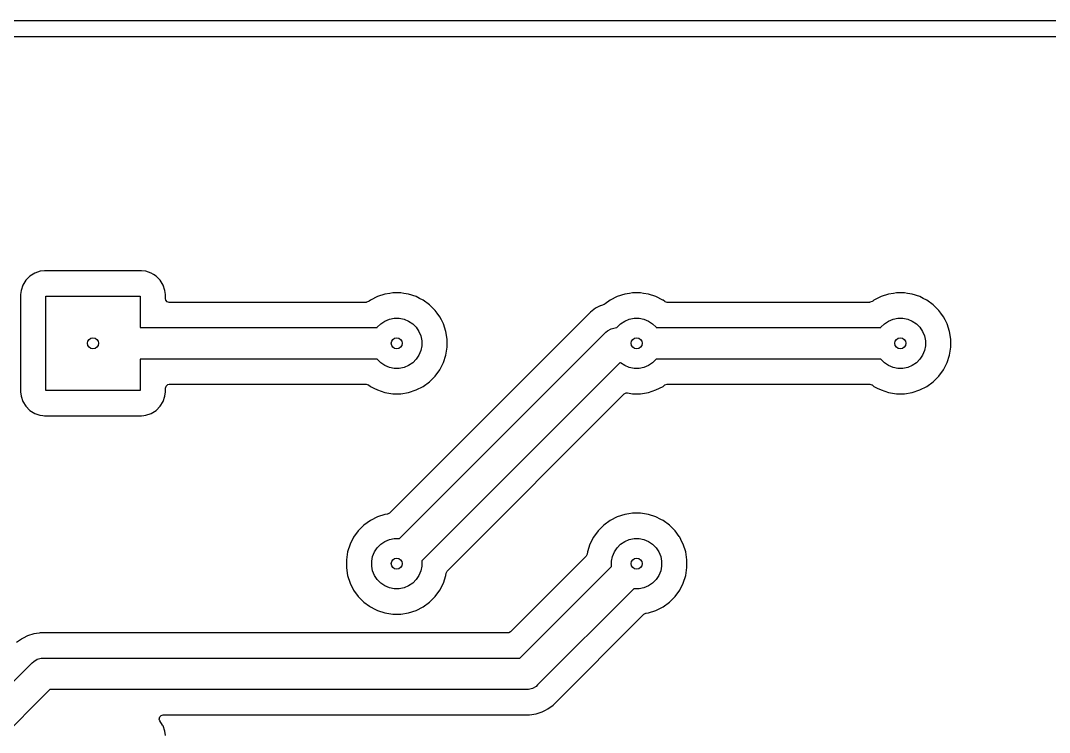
# Model space of a CAD drawing. Extents: x 20 to 124, y -124 to -20.
# Drawn here: x 37.24 to 69.93, y -42.61 to -20 of the extents above; entities that cross this region are included whole.
import ezdxf

# ---------------------------------------------------------------- set-up
doc = ezdxf.new("R2010")
doc.units = 0
doc.layers.add('BLACK', color=7, linetype='CONTINUOUS')
doc.layers.add('WHITE', color=7, linetype='CONTINUOUS')

msp = doc.modelspace()

# ---------------------------------------------------------------- linework, layer by layer
at = {"layer": 'BLACK', "linetype": 'CONTINUOUS'}
for p, q in [((20.6245, -20.5005), (123.3755, -20.5005)), ((37.690476, -28.024211), (37.537737, -28.120184)), ((37.860745, -27.964631), (37.690476, -28.024211)), ((37.86075, -27.96463), (37.860745, -27.964631)), ((37.995039, -27.9495), (37.86075, -27.96463)), ((37.995046, -27.9495), (37.995039, -27.9495)), ((41.084954, -27.9495), (37.995046, -27.9495)), ((41.08496, -27.9495), (41.084954, -27.9495)), ((41.219249, -27.96463), (41.08496, -27.9495)), ((41.219254, -27.964631), (41.219249, -27.96463)), ((41.389523, -28.024211), (41.219254, -27.964631)), ((41.457482, -28.066913), (41.389523, -28.024211)), ((41.542262, -28.120184), (41.457482, -28.066913)), ((37.314211, -28.400476), (37.254631, -28.570745)), ((37.410184, -28.247737), (37.314211, -28.400476)), ((37.537737, -28.120184), (37.410184, -28.247737)), ((41.669816, -28.247738), (41.542262, -28.120184)), ((41.765789, -28.400478), (41.669816, -28.247738)), ((41.825368, -28.570745), (41.765789, -28.400478)), ((37.25463, -28.57075), (37.2395, -28.705039)), ((37.2395, -28.705039), (37.2395, -31.79496)), ((37.254631, -28.570745), (37.25463, -28.57075)), ((38.04, -31.75), (38.04, -28.75)), ((38.04, -28.75), (41.04, -28.75)), ((41.04, -28.75), (41.04, -29.75)), ((41.825369, -28.57075), (41.825368, -28.570745)), ((41.840499, -28.705039), (41.825369, -28.57075)), ((41.8405, -28.705043), (41.840499, -28.705039)), ((41.8405, -28.8255), (41.8405, -28.705043)), ((48.815214, -28.68891), (48.575616, -28.76676)), ((48.968076, -28.664699), (48.815214, -28.68891)), ((49.064038, -28.6495), (48.968076, -28.664699)), ((49.315962, -28.6495), (49.064038, -28.6495)), ((49.41193, -28.6647), (49.315962, -28.6495)), ((49.564785, -28.68891), (49.41193, -28.6647)), ((49.804383, -28.76676), (49.564785, -28.68891)), ((56.435214, -28.68891), (56.195616, -28.76676)), ((56.588076, -28.664699), (56.435214, -28.68891)), ((56.684038, -28.6495), (56.588076, -28.664699)), ((56.935962, -28.6495), (56.684038, -28.6495)), ((57.03193, -28.6647), (56.935962, -28.6495)), ((57.184785, -28.68891), (57.03193, -28.6647)), ((57.424383, -28.76676), (57.184785, -28.68891)), ((64.815214, -28.68891), (64.575616, -28.76676)), ((64.968076, -28.664699), (64.815214, -28.68891)), ((65.064038, -28.6495), (64.968076, -28.664699)), ((65.315962, -28.6495), (65.064038, -28.6495)), ((65.41193, -28.6647), (65.315962, -28.6495)), ((65.564785, -28.68891), (65.41193, -28.6647)), ((65.804383, -28.76676), (65.564785, -28.68891)), ((41.851706, -28.877011), (41.8405, -28.8255)), ((41.897461, -28.929815), (41.851706, -28.877011)), ((41.9645, -28.9495), (41.897461, -28.929815)), ((48.216762, -28.9495), (41.9645, -28.9495)), ((48.223842, -28.949298), (48.216762, -28.9495)), ((48.289646, -28.925818), (48.223842, -28.949298)), ((48.312801, -28.908995), (48.289646, -28.925818)), ((48.351154, -28.88113), (48.312801, -28.908995)), ((48.575616, -28.76676), (48.351154, -28.88113)), ((49.913418, -28.822317), (49.804383, -28.76676)), ((50.028845, -28.88113), (49.913418, -28.822317)), ((50.028847, -28.881131), (50.028845, -28.88113)), ((50.028848, -28.881132), (50.028847, -28.881131)), ((50.232649, -29.029201), (50.028848, -28.881132)), ((50.232654, -29.029205), (50.232649, -29.029201)), ((50.410794, -29.207345), (50.232654, -29.029205)), ((55.65547, -29.062772), (55.508387, -29.137714)), ((55.661464, -29.059718), (55.65547, -29.062771)), ((55.65547, -29.062771), (55.65547, -29.062772)), ((55.690781, -29.04478), (55.661464, -29.059718)), ((55.774677, -29.017519), (55.690781, -29.04478)), ((55.777522, -29.01644), (55.774677, -29.017519)), ((55.806399, -29.000831), (55.777522, -29.01644)), ((55.971155, -28.881129), (55.806399, -29.000831)), ((56.195616, -28.76676), (55.971155, -28.881129)), ((57.640761, -28.877011), (57.424383, -28.76676)), ((57.648845, -28.88113), (57.640761, -28.877011)), ((57.710362, -28.925824), (57.648845, -28.88113)), ((57.716199, -28.929815), (57.710362, -28.925824)), ((57.783238, -28.9495), (57.716199, -28.929815)), ((64.216762, -28.9495), (57.783238, -28.9495)), ((64.223842, -28.949298), (64.216762, -28.9495)), ((64.289646, -28.925818), (64.223842, -28.949298)), ((64.312801, -28.908995), (64.289646, -28.925818)), ((64.351154, -28.88113), (64.312801, -28.908995)), ((64.575616, -28.76676), (64.351154, -28.88113)), ((65.913418, -28.822317), (65.804383, -28.76676)), ((66.028845, -28.88113), (65.913418, -28.822317)), ((66.028847, -28.881131), (66.028845, -28.88113)), ((66.028848, -28.881132), (66.028847, -28.881131)), ((66.232649, -29.029201), (66.028848, -28.881132)), ((66.232654, -29.029205), (66.232649, -29.029201)), ((66.410794, -29.207345), (66.232654, -29.029205)), ((55.342778, -29.258036), (48.95859, -35.642223)), ((50.410798, -29.20735), (50.410794, -29.207345)), ((50.475239, -29.296046), (50.410798, -29.20735)), ((50.55887, -29.411155), (50.475239, -29.296046)), ((50.608693, -29.508939), (50.55887, -29.411155)), ((55.508384, -29.137716), (55.342778, -29.258036)), ((55.508387, -29.137714), (55.508384, -29.137716)), ((66.410798, -29.20735), (66.410794, -29.207345)), ((66.475239, -29.296046), (66.410798, -29.20735)), ((66.55887, -29.411155), (66.475239, -29.296046)), ((66.608693, -29.508939), (66.55887, -29.411155)), ((48.566571, -29.75), (48.571592, -29.742485)), ((48.571592, -29.742485), (48.682485, -29.631592)), ((48.682485, -29.631592), (48.812883, -29.544463)), ((48.812883, -29.544463), (48.957772, -29.484448)), ((48.957772, -29.484448), (49.111586, -29.453852)), ((49.111586, -29.453852), (49.268414, -29.453852)), ((49.268414, -29.453852), (49.422228, -29.484448)), ((49.422228, -29.484448), (49.567117, -29.544463)), ((49.567117, -29.544463), (49.697515, -29.631592)), ((49.697515, -29.631592), (49.808408, -29.742485)), ((49.808408, -29.742485), (49.895537, -29.872883)), ((50.673239, -29.635616), (50.608693, -29.508939)), ((50.673239, -29.635618), (50.673239, -29.635616)), ((50.673241, -29.635621), (50.673239, -29.635618)), ((50.75109, -29.875215), (50.673241, -29.635621)), ((56.186413, -29.750235), (56.191592, -29.742485)), ((56.191592, -29.742485), (56.302485, -29.631592)), ((56.302485, -29.631592), (56.432883, -29.544463)), ((56.432883, -29.544463), (56.577772, -29.484448)), ((56.577772, -29.484448), (56.731586, -29.453852)), ((56.731586, -29.453852), (56.888414, -29.453852)), ((56.888414, -29.453852), (57.042228, -29.484448)), ((57.042228, -29.484448), (57.187117, -29.544463)), ((57.187117, -29.544463), (57.317515, -29.631592)), ((57.317515, -29.631592), (57.428408, -29.742485)), ((57.428408, -29.742485), (57.433429, -29.75)), ((64.566571, -29.75), (64.571592, -29.742485)), ((64.571592, -29.742485), (64.682485, -29.631592)), ((64.682485, -29.631592), (64.812883, -29.544463)), ((64.812883, -29.544463), (64.957772, -29.484448)), ((64.957772, -29.484448), (65.111586, -29.453852)), ((65.111586, -29.453852), (65.268414, -29.453852)), ((65.268414, -29.453852), (65.422228, -29.484448)), ((65.422228, -29.484448), (65.567117, -29.544463)), ((65.567117, -29.544463), (65.697515, -29.631592)), ((65.697515, -29.631592), (65.808408, -29.742485)), ((65.808408, -29.742485), (65.895537, -29.872883)), ((66.673239, -29.635616), (66.608693, -29.508939)), ((66.673239, -29.635618), (66.673239, -29.635616)), ((66.673241, -29.635621), (66.673239, -29.635618)), ((66.75109, -29.875215), (66.673241, -29.635621)), ((41.04, -29.75), (48.566571, -29.75)), ((49.277278, -36.455615), (55.836447, -29.896447)), ((49.895537, -29.872883), (49.955552, -30.017772)), ((49.955552, -30.017772), (49.986148, -30.171586)), ((50.7905, -30.124038), (50.75109, -29.875215)), ((55.836447, -29.896447), (55.885603, -29.853338)), ((55.885603, -29.853338), (55.885619, -29.853323)), ((55.885619, -29.853323), (55.998658, -29.78806)), ((55.998658, -29.78806), (56.124737, -29.754277)), ((56.124737, -29.754277), (56.124752, -29.754277)), ((56.124752, -29.754277), (56.186413, -29.750235)), ((57.433429, -29.75), (64.566571, -29.75)), ((65.895537, -29.872883), (65.955552, -30.017772)), ((65.955552, -30.017772), (65.986148, -30.171586)), ((66.7905, -30.124038), (66.75109, -29.875215)), ((49.986148, -30.328414), (49.955552, -30.482228)), ((49.986148, -30.171586), (49.986148, -30.328414)), ((50.75109, -30.624785), (50.7905, -30.375962)), ((50.7905, -30.375962), (50.7905, -30.124038)), ((65.986148, -30.328414), (65.955552, -30.482228)), ((65.986148, -30.171586), (65.986148, -30.328414)), ((66.75109, -30.624785), (66.7905, -30.375962)), ((66.7905, -30.375962), (66.7905, -30.124038)), ((49.895537, -30.627117), (49.808408, -30.757515)), ((49.955552, -30.482228), (49.895537, -30.627117)), ((50.673241, -30.864379), (50.75109, -30.624785)), ((65.895537, -30.627117), (65.808408, -30.757515)), ((65.955552, -30.482228), (65.895537, -30.627117)), ((66.673241, -30.864379), (66.75109, -30.624785)), ((48.566571, -30.75), (41.04, -30.75)), ((41.04, -30.75), (41.04, -31.75)), ((48.571592, -30.757515), (48.566571, -30.75)), ((48.682485, -30.868408), (48.571592, -30.757515)), ((48.812883, -30.955537), (48.682485, -30.868408)), ((48.957772, -31.015552), (48.812883, -30.955537)), ((49.111586, -31.046148), (48.957772, -31.015552)), ((49.268414, -31.046148), (49.111586, -31.046148)), ((49.422228, -31.015552), (49.268414, -31.046148)), ((49.567117, -30.955537), (49.422228, -31.015552)), ((49.697515, -30.868408), (49.567117, -30.955537)), ((49.808408, -30.757515), (49.697515, -30.868408)), ((56.290591, -30.856514), (49.984384, -37.162721)), ((50.55887, -31.088845), (50.673241, -30.864379)), ((56.302485, -30.868408), (56.290591, -30.856514)), ((56.432883, -30.955537), (56.302485, -30.868408)), ((56.577772, -31.015552), (56.432883, -30.955537)), ((56.731586, -31.046148), (56.577772, -31.015552)), ((56.888414, -31.046148), (56.731586, -31.046148)), ((57.042228, -31.015552), (56.888414, -31.046148)), ((57.187117, -30.955537), (57.042228, -31.015552)), ((57.317515, -30.868408), (57.187117, -30.955537)), ((57.428408, -30.757515), (57.317515, -30.868408)), ((57.433429, -30.75), (57.428408, -30.757515)), ((64.566571, -30.75), (57.433429, -30.75)), ((64.571592, -30.757515), (64.566571, -30.75)), ((64.682485, -30.868408), (64.571592, -30.757515)), ((64.812883, -30.955537), (64.682485, -30.868408)), ((64.957772, -31.015552), (64.812883, -30.955537)), ((65.111586, -31.046148), (64.957772, -31.015552)), ((65.268414, -31.046148), (65.111586, -31.046148)), ((65.422228, -31.015552), (65.268414, -31.046148)), ((65.567117, -30.955537), (65.422228, -31.015552)), ((65.697515, -30.868408), (65.567117, -30.955537)), ((65.808408, -30.757515), (65.697515, -30.868408)), ((66.55887, -31.088845), (66.673241, -30.864379)), ((50.232656, -31.470793), (50.410793, -31.292656)), ((50.410793, -31.292656), (50.55887, -31.088845)), ((66.232656, -31.470793), (66.410793, -31.292656)), ((66.410793, -31.292656), (66.55887, -31.088845)), ((41.8405, -31.6745), (41.860185, -31.607461)), ((41.8405, -31.794954), (41.8405, -31.6745)), ((41.860185, -31.607461), (41.912989, -31.561706)), ((41.912989, -31.561706), (41.9645, -31.5505)), ((41.9645, -31.5505), (48.216762, -31.5505)), ((48.216762, -31.5505), (48.283801, -31.570185)), ((48.283801, -31.570185), (48.289637, -31.574175)), ((48.289637, -31.574175), (48.351155, -31.61887)), ((48.351155, -31.61887), (48.457206, -31.672905)), ((48.457206, -31.672905), (48.575616, -31.733239)), ((49.804379, -31.733241), (50.028845, -31.61887)), ((50.028845, -31.61887), (50.232656, -31.470793)), ((57.424379, -31.733241), (57.648845, -31.61887)), ((57.648845, -31.61887), (57.710353, -31.574181)), ((57.710353, -31.574181), (57.776158, -31.550702)), ((57.776158, -31.550702), (57.783238, -31.5505)), ((57.783238, -31.5505), (64.216762, -31.5505)), ((64.216762, -31.5505), (64.283801, -31.570185)), ((64.283801, -31.570185), (64.289637, -31.574175)), ((64.289637, -31.574175), (64.351155, -31.61887)), ((64.351155, -31.61887), (64.457206, -31.672905)), ((64.457206, -31.672905), (64.575616, -31.733239)), ((65.804379, -31.733241), (66.028845, -31.61887)), ((66.028845, -31.61887), (66.232656, -31.470793)), ((37.2395, -31.79496), (37.25463, -31.929249)), ((37.25463, -31.929249), (37.254631, -31.929254)), ((37.254631, -31.929254), (37.314211, -32.099523)), ((41.04, -31.75), (38.04, -31.75)), ((41.765789, -32.099522), (41.825368, -31.929255)), ((41.825368, -31.929255), (41.8405, -31.794954)), ((48.575616, -31.733239), (48.575618, -31.733239)), ((48.575618, -31.733239), (48.575621, -31.733241)), ((48.575621, -31.733241), (48.815215, -31.81109)), ((48.815215, -31.81109), (49.064038, -31.8505)), ((49.064038, -31.8505), (49.064039, -31.8505)), ((49.064039, -31.8505), (49.315961, -31.8505)), ((49.315961, -31.8505), (49.315962, -31.8505)), ((49.315962, -31.8505), (49.564785, -31.81109)), ((49.564785, -31.81109), (49.804379, -31.733241)), ((50.797757, -37.481426), (56.418925, -31.860258)), ((56.418925, -31.860258), (56.480246, -31.826775)), ((56.480246, -31.826775), (56.525997, -31.825468)), ((56.525997, -31.825468), (56.684038, -31.8505)), ((56.684038, -31.8505), (56.68404, -31.8505)), ((56.68404, -31.8505), (56.935961, -31.8505)), ((56.935961, -31.8505), (56.935962, -31.8505)), ((56.935962, -31.8505), (57.184785, -31.81109)), ((57.184785, -31.81109), (57.424379, -31.733241)), ((64.575616, -31.733239), (64.575618, -31.733239)), ((64.575618, -31.733239), (64.575621, -31.733241)), ((64.575621, -31.733241), (64.815215, -31.81109)), ((64.815215, -31.81109), (65.064038, -31.8505)), ((65.064038, -31.8505), (65.064039, -31.8505)), ((65.064039, -31.8505), (65.315961, -31.8505)), ((65.315961, -31.8505), (65.315962, -31.8505)), ((65.315962, -31.8505), (65.564785, -31.81109)), ((65.564785, -31.81109), (65.804379, -31.733241)), ((37.314211, -32.099523), (37.410184, -32.252262)), ((37.410184, -32.252262), (37.537738, -32.379816)), ((41.542262, -32.379816), (41.669816, -32.252262)), ((41.669816, -32.252262), (41.765789, -32.099522)), ((37.537738, -32.379816), (37.690478, -32.475789)), ((37.690478, -32.475789), (37.847779, -32.530831)), ((37.847779, -32.530831), (37.860745, -32.535368)), ((37.860745, -32.535368), (37.86075, -32.535369)), ((37.86075, -32.535369), (37.951246, -32.545565)), ((37.951246, -32.545565), (37.99504, -32.550499)), ((37.99504, -32.550499), (37.995043, -32.5505)), ((37.995043, -32.5505), (37.995046, -32.5505)), ((37.995046, -32.5505), (41.084957, -32.5505)), ((41.084957, -32.5505), (41.084958, -32.550499)), ((41.084958, -32.550499), (41.152104, -32.542934)), ((41.152104, -32.542934), (41.219249, -32.535369)), ((41.219249, -32.535369), (41.219252, -32.535368)), ((41.219252, -32.535368), (41.219255, -32.535368)), ((41.219255, -32.535368), (41.389522, -32.475789)), ((41.389522, -32.475789), (41.542262, -32.379816)), ((48.351151, -35.881132), (48.14735, -36.029201)), ((48.575618, -35.76676), (48.351151, -35.881132)), ((48.815217, -35.688909), (48.575618, -35.76676)), ((48.890309, -35.677015), (48.815217, -35.688909)), ((48.897267, -35.675708), (48.890309, -35.677015)), ((48.95859, -35.642223), (48.897267, -35.675708)), ((55.971151, -35.881132), (55.76735, -36.029201)), ((56.195616, -35.76676), (55.971151, -35.881132)), ((56.435214, -35.68891), (56.195616, -35.76676)), ((56.559626, -35.669205), (56.435214, -35.68891)), ((56.684038, -35.6495), (56.559626, -35.669205)), ((56.935962, -35.6495), (56.684038, -35.6495)), ((57.184779, -35.688909), (56.935962, -35.6495)), ((57.184785, -35.68891), (57.184779, -35.688909)), ((57.424383, -35.76676), (57.184785, -35.68891)), ((57.578747, -35.845413), (57.424383, -35.76676)), ((57.648845, -35.88113), (57.578747, -35.845413)), ((57.648847, -35.881131), (57.648845, -35.88113)), ((57.648848, -35.881132), (57.648847, -35.881131)), ((57.852649, -36.029201), (57.648848, -35.881132)), ((47.969201, -36.20735), (47.821132, -36.411151)), ((47.969205, -36.207345), (47.969201, -36.20735)), ((48.147345, -36.029205), (47.969205, -36.207345)), ((48.14735, -36.029201), (48.147345, -36.029205)), ((55.589201, -36.20735), (55.441132, -36.411151)), ((55.589205, -36.207345), (55.589201, -36.20735)), ((55.767345, -36.029205), (55.589205, -36.207345)), ((55.76735, -36.029201), (55.767345, -36.029205)), ((57.852654, -36.029205), (57.852649, -36.029201)), ((58.030794, -36.207345), (57.852654, -36.029205)), ((58.030798, -36.20735), (58.030794, -36.207345)), ((58.159952, -36.385117), (58.030798, -36.20735)), ((47.821132, -36.411151), (47.70676, -36.635616)), ((48.682485, -36.631592), (48.812883, -36.544463)), ((48.812883, -36.544463), (48.957772, -36.484448)), ((48.957772, -36.484448), (49.111586, -36.453852)), ((49.111586, -36.453852), (49.268414, -36.453852)), ((49.268414, -36.453852), (49.277278, -36.455615)), ((55.441132, -36.411151), (55.32676, -36.635618)), ((56.302485, -36.631592), (56.432883, -36.544463)), ((56.432883, -36.544463), (56.577772, -36.484448)), ((56.577772, -36.484448), (56.731586, -36.453852)), ((56.731586, -36.453852), (56.888414, -36.453852)), ((56.888414, -36.453852), (57.042228, -36.484448)), ((57.042228, -36.484448), (57.187117, -36.544463)), ((57.187117, -36.544463), (57.317515, -36.631592)), ((58.17887, -36.411155), (58.159952, -36.385117)), ((58.251747, -36.554184), (58.17887, -36.411155)), ((58.293239, -36.635616), (58.251747, -36.554184)), ((47.62891, -36.875215), (47.5895, -37.124038)), ((47.70676, -36.635616), (47.62891, -36.875214)), ((47.62891, -36.875214), (47.62891, -36.875215)), ((48.424448, -37.017772), (48.484463, -36.872883)), ((48.484463, -36.872883), (48.571592, -36.742485)), ((48.571592, -36.742485), (48.682485, -36.631592)), ((55.248909, -36.875217), (55.237015, -36.950309)), ((55.32676, -36.635618), (55.248909, -36.875217)), ((56.044448, -37.017772), (56.104463, -36.872883)), ((56.104463, -36.872883), (56.191592, -36.742485)), ((56.191592, -36.742485), (56.302485, -36.631592)), ((57.317515, -36.631592), (57.428408, -36.742485)), ((57.428408, -36.742485), (57.515537, -36.872883)), ((57.515537, -36.872883), (57.575552, -37.017772)), ((58.293239, -36.635618), (58.293239, -36.635616)), ((58.293241, -36.635621), (58.293239, -36.635618)), ((58.37109, -36.875215), (58.293241, -36.635621)), ((58.4105, -37.124038), (58.37109, -36.875215)), ((47.5895, -37.124038), (47.5895, -37.375962)), ((48.393852, -37.171586), (48.424448, -37.017772)), ((48.393852, -37.328414), (48.393852, -37.171586)), ((49.984384, -37.162721), (49.986148, -37.171586)), ((49.986148, -37.171586), (49.986148, -37.328414)), ((55.202223, -37.01859), (52.807634, -39.413181)), ((55.207085, -37.013443), (55.202223, -37.01859)), ((55.237015, -36.950309), (55.207085, -37.013443)), ((56.013852, -37.171586), (56.044448, -37.017772)), ((56.013852, -37.328414), (56.013852, -37.171586)), ((57.575552, -37.017772), (57.606148, -37.171586)), ((57.606148, -37.171586), (57.606148, -37.328414)), ((58.4105, -37.375962), (58.4105, -37.124038)), ((47.5895, -37.375962), (47.617016, -37.549692)), ((47.617016, -37.549692), (47.62891, -37.624785)), ((48.424448, -37.482228), (48.393852, -37.328414)), ((48.484463, -37.627117), (48.424448, -37.482228)), ((49.955552, -37.482228), (49.895537, -37.627117)), ((49.986148, -37.328414), (49.955552, -37.482228)), ((50.75109, -37.624785), (50.762984, -37.549687)), ((50.762984, -37.549687), (50.792911, -37.486557)), ((50.792911, -37.486557), (50.797757, -37.481426)), ((53.102894, -40.25), (56.015615, -37.337277)), ((56.015615, -37.337277), (56.013852, -37.328414)), ((57.575552, -37.482228), (57.515537, -37.627117)), ((57.606148, -37.328414), (57.575552, -37.482228)), ((58.37109, -37.624785), (58.4105, -37.375962)), ((47.62891, -37.624785), (47.70676, -37.864383)), ((47.70676, -37.864383), (47.821132, -38.088848)), ((48.571592, -37.757515), (48.484463, -37.627117)), ((48.682485, -37.868408), (48.571592, -37.757515)), ((48.812883, -37.955537), (48.682485, -37.868408)), ((49.697515, -37.868408), (49.567117, -37.955537)), ((49.808408, -37.757515), (49.697515, -37.868408)), ((49.895537, -37.627117), (49.808408, -37.757515)), ((50.55887, -38.088845), (50.673241, -37.864379)), ((50.673241, -37.864379), (50.75109, -37.624785)), ((57.317515, -37.868408), (57.187117, -37.955537)), ((57.428408, -37.757515), (57.317515, -37.868408)), ((57.515537, -37.627117), (57.428408, -37.757515)), ((58.17887, -38.088845), (58.293241, -37.864379)), ((58.293241, -37.864379), (58.37109, -37.624785)), ((47.821132, -38.088848), (47.969201, -38.292649)), ((48.957772, -38.015552), (48.812883, -37.955537)), ((49.111586, -38.046148), (48.957772, -38.015552)), ((49.268414, -38.046148), (49.111586, -38.046148)), ((49.422228, -38.015552), (49.268414, -38.046148)), ((49.567117, -37.955537), (49.422228, -38.015552)), ((50.410793, -38.292656), (50.55887, -38.088845)), ((56.722722, -38.044384), (53.663553, -41.103553)), ((56.731586, -38.046148), (56.722722, -38.044384)), ((56.888414, -38.046148), (56.731586, -38.046148)), ((57.042228, -38.015552), (56.888414, -38.046148)), ((57.187117, -37.955537), (57.042228, -38.015552)), ((58.030793, -38.292656), (58.17887, -38.088845)), ((47.969201, -38.292649), (47.969205, -38.292654)), ((47.969205, -38.292654), (48.147345, -38.470794)), ((48.147345, -38.470794), (48.14735, -38.470798)), ((48.14735, -38.470798), (48.325117, -38.599952)), ((50.028845, -38.61887), (50.232656, -38.470793)), ((50.232656, -38.470793), (50.410793, -38.292656)), ((57.648845, -38.61887), (57.852656, -38.470793)), ((57.852656, -38.470793), (58.030793, -38.292656)), ((48.325117, -38.599952), (48.351155, -38.61887)), ((48.351155, -38.61887), (48.494184, -38.691747)), ((48.494184, -38.691747), (48.575616, -38.733239)), ((48.575616, -38.733239), (48.575618, -38.733239)), ((48.575618, -38.733239), (48.575621, -38.733241)), ((48.575621, -38.733241), (48.815215, -38.81109)), ((48.815215, -38.81109), (49.064038, -38.8505)), ((49.064038, -38.8505), (49.064039, -38.8505)), ((49.064039, -38.8505), (49.315961, -38.8505)), ((49.315961, -38.8505), (49.315962, -38.8505)), ((49.315962, -38.8505), (49.564785, -38.81109)), ((49.564785, -38.81109), (49.804379, -38.733241)), ((49.804379, -38.733241), (50.028845, -38.61887)), ((54.157219, -41.741966), (57.04141, -38.857773)), ((57.04141, -38.857773), (57.102731, -38.82429)), ((57.102731, -38.82429), (57.109645, -38.82299)), ((57.109645, -38.82299), (57.184785, -38.81109)), ((57.184785, -38.81109), (57.424379, -38.733241)), ((57.424379, -38.733241), (57.648845, -38.61887)), ((37.460776, -39.544781), (37.32228, -39.615349)), ((37.655465, -39.481522), (37.460776, -39.544781)), ((37.833329, -39.453351), (37.655465, -39.481522)), ((37.857648, -39.4495), (37.833329, -39.453351)), ((52.719953, -39.4495), (37.857648, -39.4495)), ((52.746311, -39.446666), (52.719953, -39.4495)), ((52.807634, -39.413181), (52.746311, -39.446666)), ((37.27049, -39.643452), (37.112786, -39.758028)), ((37.270491, -39.643452), (37.27049, -39.643451)), ((37.27049, -39.643451), (37.27049, -39.643452)), ((37.278389, -39.637714), (37.270491, -39.643452)), ((37.27839, -39.637713), (37.278389, -39.637714)), ((37.32228, -39.615349), (37.27839, -39.637713)), ((36.05, -41.952893), (37.606446, -40.396447)), ((37.606446, -40.396447), (37.65561, -40.353331)), ((37.65561, -40.353331), (37.655619, -40.353323)), ((37.655619, -40.353323), (37.768658, -40.28806)), ((37.768658, -40.28806), (37.894737, -40.254277)), ((37.894737, -40.254277), (37.894752, -40.254277)), ((37.894752, -40.254277), (37.96, -40.25)), ((37.96, -40.25), (53.102894, -40.25)), ((53.614381, -41.146677), (53.501342, -41.21194)), ((53.614396, -41.146661), (53.614381, -41.146677)), ((53.663553, -41.103553), (53.614396, -41.146661)), ((38.167107, -41.25), (35.810482, -43.606623)), ((53.31, -41.25), (38.167107, -41.25)), ((53.375248, -41.245723), (53.31, -41.25)), ((53.375263, -41.245723), (53.375248, -41.245723)), ((53.501342, -41.21194), (53.375263, -41.245723)), ((53.991611, -41.862287), (54.157219, -41.741966)), ((41.646659, -42.187151), (41.659401, -42.118453)), ((41.659401, -42.118453), (41.707261, -42.06755)), ((41.707261, -42.06755), (41.770012, -42.0505)), ((41.770012, -42.0505), (53.412351, -42.0505)), ((53.412351, -42.0505), (53.412352, -42.0505)), ((53.412352, -42.0505), (53.614535, -42.018477)), ((53.614535, -42.018477), (53.774564, -41.96648)), ((53.774564, -41.96648), (53.809219, -41.95522)), ((53.809219, -41.95522), (53.911269, -41.903223)), ((53.911269, -41.903223), (53.991611, -41.862287)), ((41.668409, -42.240397), (41.646659, -42.187151)), ((41.666111, -42.241842), (41.668409, -42.240397)), ((41.752809, -42.379821), (41.666111, -42.241842)), ((41.765789, -42.400478), (41.752809, -42.379821)), ((41.824699, -42.568834), (41.765789, -42.400478)), ((41.825368, -42.570745), (41.824699, -42.568834)), ((41.825369, -42.57075), (41.825368, -42.570745)), ((41.840499, -42.705039), (41.825369, -42.57075))]:
    msp.add_line(p, q, dxfattribs=at)
at = {"layer": 'BLACK'}
for centre in [(39.54, -30.25), (49.19, -30.25), (56.81, -30.25), (65.19, -30.25), (49.19, -37.25), (56.81, -37.25)]:
    msp.add_circle(centre, 0.175, dxfattribs=at)
at = {"layer": 'WHITE', "linetype": 'CONTINUOUS'}
msp.add_line((20, -20), (124, -20), dxfattribs=at)
at = {"layer": 'WHITE'}
for centre in [(39.54, -30.25), (49.19, -30.25), (56.81, -30.25), (65.19, -30.25), (49.19, -37.25), (56.81, -37.25)]:
    msp.add_circle(centre, 0.175, dxfattribs=at)

doc.saveas('drawing.dxf')
